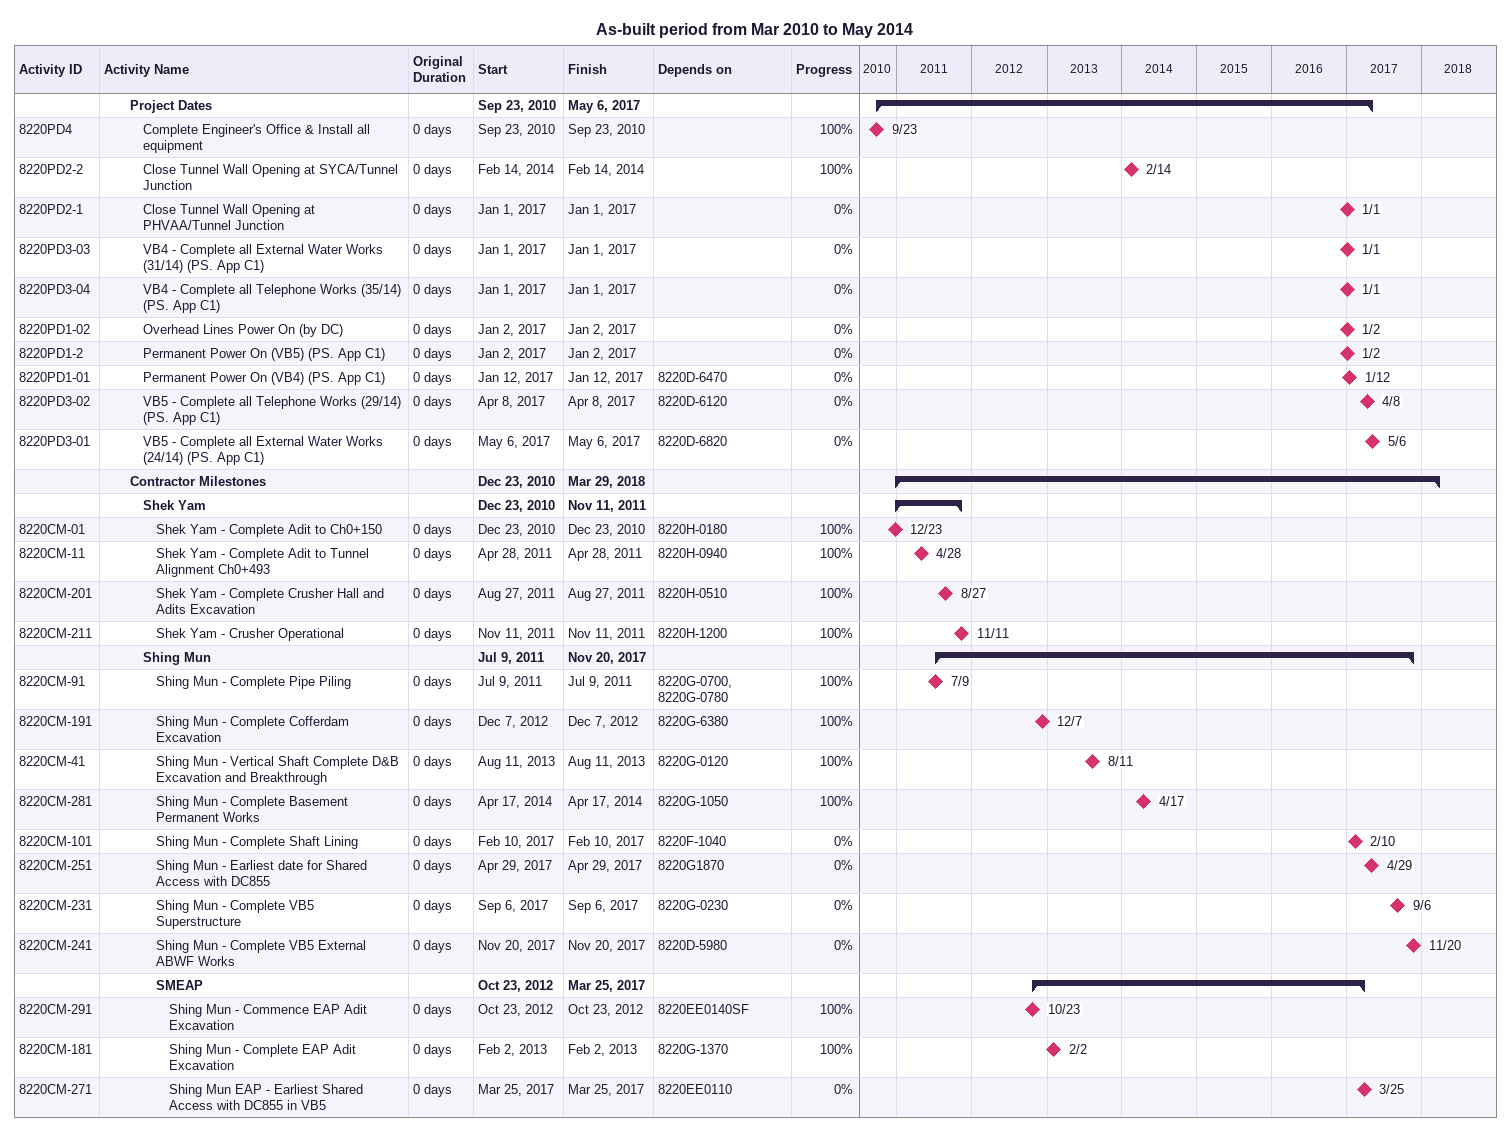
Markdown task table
As-built period from Mar 2010 to May 2014

| ID | Level | Task | Original duration | Start | Finish | Predecessors | % complete |
|---|---|---|---|---|---|---|---|
|  | 3 | **Project Dates** |  | 2010-09-23 | 2017-05-06 |  |  |
| 8220PD4 | 4 | Complete Engineer's Office & Install all equipment | 0d | 2010-09-23 | 2010-09-23 |  | 100 |
| 8220PD2-2 | 4 | Close Tunnel Wall Opening at SYCA/Tunnel Junction | 0d | 2014-02-14 | 2014-02-14 |  | 100 |
| 8220PD2-1 | 4 | Close Tunnel Wall Opening at PHVAA/Tunnel Junction | 0d | 2017-01-01 | 2017-01-01 |  | 0 |
| 8220PD3-03 | 4 | VB4 - Complete all External Water Works (31/14) (PS. App C1) | 0d | 2017-01-01 | 2017-01-01 |  | 0 |
| 8220PD3-04 | 4 | VB4 - Complete all Telephone Works (35/14) (PS. App C1) | 0d | 2017-01-01 | 2017-01-01 |  | 0 |
| 8220PD1-02 | 4 | Overhead Lines Power On (by DC) | 0d | 2017-01-02 | 2017-01-02 |  | 0 |
| 8220PD1-2 | 4 | Permanent Power On (VB5) (PS. App C1) | 0d | 2017-01-02 | 2017-01-02 |  | 0 |
| 8220PD1-01 | 4 | Permanent Power On (VB4) (PS. App C1) | 0d | 2017-01-12 | 2017-01-12 | 8220D-6470 | 0 |
| 8220PD3-02 | 4 | VB5 - Complete all Telephone Works (29/14) (PS. App C1) | 0d | 2017-04-08 | 2017-04-08 | 8220D-6120 | 0 |
| 8220PD3-01 | 4 | VB5 - Complete all External Water Works (24/14) (PS. App C1) | 0d | 2017-05-06 | 2017-05-06 | 8220D-6820 | 0 |
|  | 3 | **Contractor Milestones** |  | 2010-12-23 | 2018-03-29 |  |  |
|  | 4 | **Shek Yam** |  | 2010-12-23 | 2011-11-11 |  |  |
| 8220CM-01 | 5 | Shek Yam - Complete Adit to Ch0+150 | 0d | 2010-12-23 | 2010-12-23 | 8220H-0180 | 100 |
| 8220CM-11 | 5 | Shek Yam - Complete Adit to Tunnel Alignment Ch0+493 | 0d | 2011-04-28 | 2011-04-28 | 8220H-0940 | 100 |
| 8220CM-201 | 5 | Shek Yam - Complete Crusher Hall and Adits Excavation | 0d | 2011-08-27 | 2011-08-27 | 8220H-0510 | 100 |
| 8220CM-211 | 5 | Shek Yam - Crusher Operational | 0d | 2011-11-11 | 2011-11-11 | 8220H-1200 | 100 |
|  | 4 | **Shing Mun** |  | 2011-07-09 | 2017-11-20 |  |  |
| 8220CM-91 | 5 | Shing Mun - Complete Pipe Piling | 0d | 2011-07-09 | 2011-07-09 | 8220G-0700, 8220G-0780 | 100 |
| 8220CM-191 | 5 | Shing Mun - Complete Cofferdam Excavation | 0d | 2012-12-07 | 2012-12-07 | 8220G-6380 | 100 |
| 8220CM-41 | 5 | Shing Mun - Vertical Shaft Complete D&B Excavation and Breakthrough | 0d | 2013-08-11 | 2013-08-11 | 8220G-0120 | 100 |
| 8220CM-281 | 5 | Shing Mun - Complete Basement Permanent Works | 0d | 2014-04-17 | 2014-04-17 | 8220G-1050 | 100 |
| 8220CM-101 | 5 | Shing Mun - Complete Shaft Lining | 0d | 2017-02-10 | 2017-02-10 | 8220F-1040 | 0 |
| 8220CM-251 | 5 | Shing Mun - Earliest date for Shared Access with DC855 | 0d | 2017-04-29 | 2017-04-29 | 8220G1870 | 0 |
| 8220CM-231 | 5 | Shing Mun - Complete VB5 Superstructure | 0d | 2017-09-06 | 2017-09-06 | 8220G-0230 | 0 |
| 8220CM-241 | 5 | Shing Mun - Complete VB5 External ABWF Works | 0d | 2017-11-20 | 2017-11-20 | 8220D-5980 | 0 |
|  | 5 | **SMEAP** |  | 2012-10-23 | 2017-03-25 |  |  |
| 8220CM-291 | 6 | Shing Mun - Commence EAP Adit Excavation | 0d | 2012-10-23 | 2012-10-23 | 8220EE0140SF | 100 |
| 8220CM-181 | 6 | Shing Mun - Complete EAP Adit Excavation | 0d | 2013-02-02 | 2013-02-02 | 8220G-1370 | 100 |
| 8220CM-271 | 6 | Shing Mun EAP - Earliest Shared Access with DC855 in VB5 | 0d | 2017-03-25 | 2017-03-25 | 8220EE0110 | 0 |
